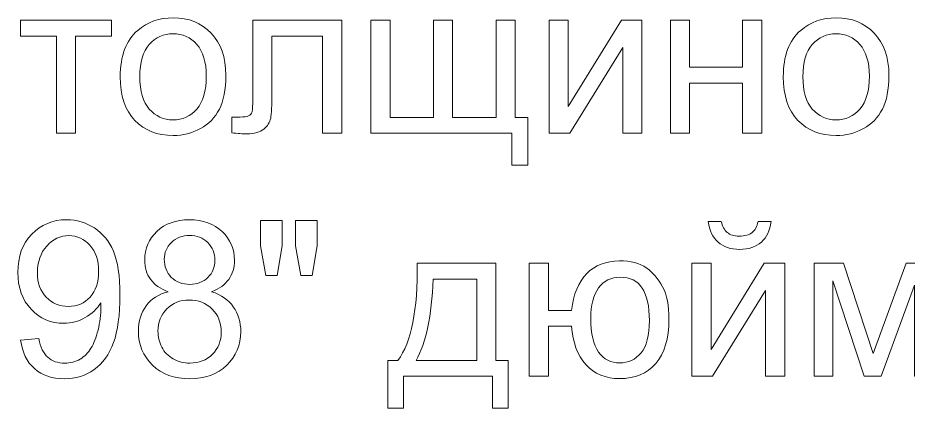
# Model space of a CAD drawing. Header units: millimetres. Extents: x -712 to 738, y -887 to 928.
# Drawn here: x 97.1 to 253.2, y 604.7 to 673 of the extents above; entities that cross this region are included whole.
import ezdxf

# ---------------------------------------------------------------- set-up
doc = ezdxf.new("R2010")
doc.units = ezdxf.units.MM
doc.header["$MEASUREMENT"] = 0
doc.layers.add('layer 1', color=7, linetype='Continuous')

msp = doc.modelspace()

# ---------------------------------------------------------------- linework, layer by layer
at = {"layer": 'layer 1', "color": 250, "lineweight": 9}
for points, knots in [([(115.0748, 662.7148), (115.0748, 666.3663), (116.0908, 669.0715), (118.1293, 670.8305), (118.1293, 670.8305), (119.8248, 672.2911), (121.9014, 673.0214), (124.3462, 673.0214), (124.3462, 673.0214), (127.0578, 673.0214), (129.2804, 672.1324), (131.0077, 670.3543), (131.0077, 670.3543), (132.7286, 668.5825), (133.5923, 666.125), (133.5923, 662.9943), (133.5923, 662.9943), (133.5923, 660.4541), (133.2113, 658.4601), (132.4492, 657.0059), (132.4492, 657.0059), (131.6872, 655.5517), (130.5759, 654.4213), (129.1153, 653.6148), (129.1153, 653.6148), (127.6611, 652.8083), (126.0672, 652.4083), (124.3462, 652.4083), (124.3462, 652.4083), (121.5775, 652.4083), (119.3422, 653.291), (117.6339, 655.0627), (117.6339, 655.0627), (115.9257, 656.8345), (115.0748, 659.3873), (115.0748, 662.7148)], [0, 0, 0, 0, 0.1, 0.1, 0.1, 0.1, 0.2, 0.2, 0.2, 0.2, 0.3, 0.3, 0.3, 0.3, 0.4, 0.4, 0.4, 0.4, 0.5, 0.5, 0.5, 0.5, 0.6, 0.6, 0.6, 0.6, 0.7, 0.7, 0.7, 0.7, 0.8, 0.8, 0.8, 0.8, 1, 1, 1, 1]), ([(231.3365, 662.7148), (231.3365, 666.3663), (232.3525, 669.0715), (234.391, 670.8305), (234.391, 670.8305), (236.0865, 672.2911), (238.1631, 673.0214), (240.6079, 673.0214), (240.6079, 673.0214), (243.3195, 673.0214), (245.5421, 672.1324), (247.2694, 670.3543), (247.2694, 670.3543), (248.9903, 668.5825), (249.854, 666.125), (249.854, 662.9943), (249.854, 662.9943), (249.854, 660.4541), (249.473, 658.4601), (248.7109, 657.0059), (248.7109, 657.0059), (247.9489, 655.5517), (246.8376, 654.4213), (245.377, 653.6148), (245.377, 653.6148), (243.9228, 652.8083), (242.3289, 652.4083), (240.6079, 652.4083), (240.6079, 652.4083), (237.8392, 652.4083), (235.6039, 653.291), (233.8956, 655.0627), (233.8956, 655.0627), (232.1874, 656.8345), (231.3365, 659.3873), (231.3365, 662.7148)], [0, 0, 0, 0, 0.1, 0.1, 0.1, 0.1, 0.2, 0.2, 0.2, 0.2, 0.3, 0.3, 0.3, 0.3, 0.4, 0.4, 0.4, 0.4, 0.5, 0.5, 0.5, 0.5, 0.6, 0.6, 0.6, 0.6, 0.7, 0.7, 0.7, 0.7, 0.8, 0.8, 0.8, 0.8, 1, 1, 1, 1]), ([(97.5542, 672.6023), (97.5542, 672.6023), (113.557, 672.6023), (113.557, 672.6023), (113.557, 672.6023), (113.557, 672.6023), (113.557, 669.8208), (113.557, 669.8208), (113.557, 669.8208), (113.557, 669.8208), (107.2321, 669.8208), (107.2321, 669.8208), (107.2321, 669.8208), (107.2321, 669.8208), (107.2321, 652.8274), (107.2321, 652.8274), (107.2321, 652.8274), (107.2321, 652.8274), (103.8792, 652.8274), (103.8792, 652.8274), (103.8792, 652.8274), (103.8792, 652.8274), (103.8792, 669.8208), (103.8792, 669.8208), (103.8792, 669.8208), (103.8792, 669.8208), (97.5542, 669.8208), (97.5542, 669.8208), (97.5542, 669.8208), (97.5542, 669.8208), (97.5542, 672.6023), (97.5542, 672.6023)], [0, 0, 0, 0, 0.11111111, 0.11111111, 0.11111111, 0.11111111, 0.22222222, 0.22222222, 0.22222222, 0.22222222, 0.33333333, 0.33333333, 0.33333333, 0.33333333, 0.44444444, 0.44444444, 0.44444444, 0.44444444, 0.55555556, 0.55555556, 0.55555556, 0.55555556, 0.66666667, 0.66666667, 0.66666667, 0.66666667, 0.77777778, 0.77777778, 0.77777778, 0.77777778, 1, 1, 1, 1]), ([(138.3233, 672.6023), (138.3233, 672.6023), (153.907, 672.6023), (153.907, 672.6023), (153.907, 672.6023), (153.907, 672.6023), (153.907, 652.8465), (153.907, 652.8465), (153.907, 652.8465), (153.907, 652.8465), (150.554, 652.8465), (150.554, 652.8465), (150.554, 652.8465), (150.554, 652.8465), (150.554, 669.8208), (150.554, 669.8208), (150.554, 669.8208), (150.554, 669.8208), (141.6763, 669.8208), (141.6763, 669.8208), (141.6763, 669.8208), (141.6763, 669.8208), (141.6763, 659.9842), (141.6763, 659.9842), (141.6763, 659.9842), (141.6763, 657.6917), (141.6001, 656.1804), (141.454, 655.4437), (141.454, 655.4437), (141.3016, 654.7134), (140.8952, 654.0784), (140.2284, 653.5323), (140.2284, 653.5323), (139.5553, 652.9862), (138.59, 652.7131), (137.3263, 652.7131), (137.3263, 652.7131), (136.5452, 652.7131), (135.6435, 652.7639), (134.6274, 652.8592), (134.6274, 652.8592), (134.6274, 652.8592), (134.6274, 655.6469), (134.6274, 655.6469), (134.6274, 655.6469), (134.6274, 655.6469), (136.0943, 655.6469), (136.0943, 655.6469), (136.0943, 655.6469), (136.7865, 655.6469), (137.2819, 655.7168), (137.5803, 655.8629), (137.5803, 655.8629), (137.8788, 656.0026), (138.0756, 656.2312), (138.1773, 656.5423), (138.1773, 656.5423), (138.2725, 656.8535), (138.3233, 657.8632), (138.3233, 659.5714), (138.3233, 659.5714), (138.3233, 659.5714), (138.3233, 672.6023), (138.3233, 672.6023)], [0, 0, 0, 0, 0.05882353, 0.05882353, 0.05882353, 0.05882353, 0.11764706, 0.11764706, 0.11764706, 0.11764706, 0.17647059, 0.17647059, 0.17647059, 0.17647059, 0.23529412, 0.23529412, 0.23529412, 0.23529412, 0.29411765, 0.29411765, 0.29411765, 0.29411765, 0.35294118, 0.35294118, 0.35294118, 0.35294118, 0.41176471, 0.41176471, 0.41176471, 0.41176471, 0.47058824, 0.47058824, 0.47058824, 0.47058824, 0.52941176, 0.52941176, 0.52941176, 0.52941176, 0.58823529, 0.58823529, 0.58823529, 0.58823529, 0.64705882, 0.64705882, 0.64705882, 0.64705882, 0.70588235, 0.70588235, 0.70588235, 0.70588235, 0.76470588, 0.76470588, 0.76470588, 0.76470588, 0.82352941, 0.82352941, 0.82352941, 0.82352941, 0.88235294, 0.88235294, 0.88235294, 0.88235294, 1, 1, 1, 1]), ([(159.0317, 672.6023), (159.0317, 672.6023), (162.3847, 672.6023), (162.3847, 672.6023), (162.3847, 672.6023), (162.3847, 672.6023), (162.3847, 655.5707), (162.3847, 655.5707), (162.3847, 655.5707), (162.3847, 655.5707), (170.0051, 655.5707), (170.0051, 655.5707), (170.0051, 655.5707), (170.0051, 655.5707), (170.0051, 672.6023), (170.0051, 672.6023), (170.0051, 672.6023), (170.0051, 672.6023), (173.358, 672.6023), (173.358, 672.6023), (173.358, 672.6023), (173.358, 672.6023), (173.358, 655.5707), (173.358, 655.5707), (173.358, 655.5707), (173.358, 655.5707), (180.9784, 655.5707), (180.9784, 655.5707), (180.9784, 655.5707), (180.9784, 655.5707), (180.9784, 672.6023), (180.9784, 672.6023), (180.9784, 672.6023), (180.9784, 672.6023), (184.3314, 672.6023), (184.3314, 672.6023), (184.3314, 672.6023), (184.3314, 672.6023), (184.3314, 655.5707), (184.3314, 655.5707), (184.3314, 655.5707), (184.3314, 655.5707), (186.5413, 655.5707), (186.5413, 655.5707), (186.5413, 655.5707), (186.5413, 655.5707), (186.5413, 647.2264), (186.5413, 647.2264), (186.5413, 647.2264), (186.5413, 647.2264), (183.7599, 647.2264), (183.7599, 647.2264), (183.7599, 647.2264), (183.7599, 647.2264), (183.7599, 652.8274), (183.7599, 652.8274), (183.7599, 652.8274), (183.7599, 652.8274), (159.0317, 652.8274), (159.0317, 652.8274), (159.0317, 652.8274), (159.0317, 652.8274), (159.0317, 672.6023), (159.0317, 672.6023)], [0, 0, 0, 0, 0.05882353, 0.05882353, 0.05882353, 0.05882353, 0.11764706, 0.11764706, 0.11764706, 0.11764706, 0.17647059, 0.17647059, 0.17647059, 0.17647059, 0.23529412, 0.23529412, 0.23529412, 0.23529412, 0.29411765, 0.29411765, 0.29411765, 0.29411765, 0.35294118, 0.35294118, 0.35294118, 0.35294118, 0.41176471, 0.41176471, 0.41176471, 0.41176471, 0.47058824, 0.47058824, 0.47058824, 0.47058824, 0.52941176, 0.52941176, 0.52941176, 0.52941176, 0.58823529, 0.58823529, 0.58823529, 0.58823529, 0.64705882, 0.64705882, 0.64705882, 0.64705882, 0.70588235, 0.70588235, 0.70588235, 0.70588235, 0.76470588, 0.76470588, 0.76470588, 0.76470588, 0.82352941, 0.82352941, 0.82352941, 0.82352941, 0.88235294, 0.88235294, 0.88235294, 0.88235294, 1, 1, 1, 1]), ([(190.2689, 672.6023), (190.2689, 672.6023), (193.6219, 672.6023), (193.6219, 672.6023), (193.6219, 672.6023), (193.6219, 672.6023), (193.6219, 657.5203), (193.6219, 657.5203), (193.6219, 657.5203), (193.6219, 657.5203), (202.9378, 672.6023), (202.9378, 672.6023), (202.9378, 672.6023), (202.9378, 672.6023), (206.5384, 672.6023), (206.5384, 672.6023), (206.5384, 672.6023), (206.5384, 672.6023), (206.5384, 652.8274), (206.5384, 652.8274), (206.5384, 652.8274), (206.5384, 652.8274), (203.1855, 652.8274), (203.1855, 652.8274), (203.1855, 652.8274), (203.1855, 652.8274), (203.1855, 667.8141), (203.1855, 667.8141), (203.1855, 667.8141), (203.1855, 667.8141), (193.8823, 652.8274), (193.8823, 652.8274), (193.8823, 652.8274), (193.8823, 652.8274), (190.2689, 652.8274), (190.2689, 652.8274), (190.2689, 652.8274), (190.2689, 652.8274), (190.2689, 672.6023), (190.2689, 672.6023)], [0, 0, 0, 0, 0.09090909, 0.09090909, 0.09090909, 0.09090909, 0.18181818, 0.18181818, 0.18181818, 0.18181818, 0.27272727, 0.27272727, 0.27272727, 0.27272727, 0.36363636, 0.36363636, 0.36363636, 0.36363636, 0.45454545, 0.45454545, 0.45454545, 0.45454545, 0.54545455, 0.54545455, 0.54545455, 0.54545455, 0.63636364, 0.63636364, 0.63636364, 0.63636364, 0.72727273, 0.72727273, 0.72727273, 0.72727273, 0.81818182, 0.81818182, 0.81818182, 0.81818182, 1, 1, 1, 1]), ([(211.5552, 672.6023), (211.5552, 672.6023), (214.9082, 672.6023), (214.9082, 672.6023), (214.9082, 672.6023), (214.9082, 672.6023), (214.9082, 664.3723), (214.9082, 664.3723), (214.9082, 664.3723), (214.9082, 664.3723), (224.2051, 664.3723), (224.2051, 664.3723), (224.2051, 664.3723), (224.2051, 664.3723), (224.2051, 672.6023), (224.2051, 672.6023), (224.2051, 672.6023), (224.2051, 672.6023), (227.558, 672.6023), (227.558, 672.6023), (227.558, 672.6023), (227.558, 672.6023), (227.558, 652.8274), (227.558, 652.8274), (227.558, 652.8274), (227.558, 652.8274), (224.2051, 652.8274), (224.2051, 652.8274), (224.2051, 652.8274), (224.2051, 652.8274), (224.2051, 661.5908), (224.2051, 661.5908), (224.2051, 661.5908), (224.2051, 661.5908), (214.9082, 661.5908), (214.9082, 661.5908), (214.9082, 661.5908), (214.9082, 661.5908), (214.9082, 652.8274), (214.9082, 652.8274), (214.9082, 652.8274), (214.9082, 652.8274), (211.5552, 652.8274), (211.5552, 652.8274), (211.5552, 652.8274), (211.5552, 652.8274), (211.5552, 672.6023), (211.5552, 672.6023)], [0, 0, 0, 0, 0.07692308, 0.07692308, 0.07692308, 0.07692308, 0.15384615, 0.15384615, 0.15384615, 0.15384615, 0.23076923, 0.23076923, 0.23076923, 0.23076923, 0.30769231, 0.30769231, 0.30769231, 0.30769231, 0.38461538, 0.38461538, 0.38461538, 0.38461538, 0.46153846, 0.46153846, 0.46153846, 0.46153846, 0.53846154, 0.53846154, 0.53846154, 0.53846154, 0.61538462, 0.61538462, 0.61538462, 0.61538462, 0.69230769, 0.69230769, 0.69230769, 0.69230769, 0.76923077, 0.76923077, 0.76923077, 0.76923077, 0.84615385, 0.84615385, 0.84615385, 0.84615385, 1, 1, 1, 1]), ([(118.5039, 662.7085), (118.5039, 660.1811), (119.0564, 658.2887), (120.1614, 657.0377), (120.1614, 657.0377), (121.2727, 655.7803), (122.6634, 655.1516), (124.3462, 655.1516), (124.3462, 655.1516), (126.01, 655.1516), (127.3944, 655.7803), (128.5057, 657.044), (128.5057, 657.044), (129.6106, 658.3077), (130.1631, 660.2319), (130.1631, 662.8164), (130.1631, 662.8164), (130.1631, 665.255), (129.6043, 667.1029), (128.493, 668.3539), (128.493, 668.3539), (127.3817, 669.6113), (125.9973, 670.24), (124.3462, 670.24), (124.3462, 670.24), (122.6634, 670.24), (121.2727, 669.6176), (120.1614, 668.3666), (120.1614, 668.3666), (119.0564, 667.1156), (118.5039, 665.2296), (118.5039, 662.7085)], [0, 0, 0, 0, 0.11111111, 0.11111111, 0.11111111, 0.11111111, 0.22222222, 0.22222222, 0.22222222, 0.22222222, 0.33333333, 0.33333333, 0.33333333, 0.33333333, 0.44444444, 0.44444444, 0.44444444, 0.44444444, 0.55555556, 0.55555556, 0.55555556, 0.55555556, 0.66666667, 0.66666667, 0.66666667, 0.66666667, 0.77777778, 0.77777778, 0.77777778, 0.77777778, 1, 1, 1, 1]), ([(234.7656, 662.7085), (234.7656, 660.1811), (235.3181, 658.2887), (236.4231, 657.0377), (236.4231, 657.0377), (237.5344, 655.7803), (238.9251, 655.1516), (240.6079, 655.1516), (240.6079, 655.1516), (242.2717, 655.1516), (243.6561, 655.7803), (244.7674, 657.044), (244.7674, 657.044), (245.8723, 658.3077), (246.4248, 660.2319), (246.4248, 662.8164), (246.4248, 662.8164), (246.4248, 665.255), (245.866, 667.1029), (244.7547, 668.3539), (244.7547, 668.3539), (243.6434, 669.6113), (242.259, 670.24), (240.6079, 670.24), (240.6079, 670.24), (238.9251, 670.24), (237.5344, 669.6176), (236.4231, 668.3666), (236.4231, 668.3666), (235.3181, 667.1156), (234.7656, 665.2296), (234.7656, 662.7085)], [0, 0, 0, 0, 0.11111111, 0.11111111, 0.11111111, 0.11111111, 0.22222222, 0.22222222, 0.22222222, 0.22222222, 0.33333333, 0.33333333, 0.33333333, 0.33333333, 0.44444444, 0.44444444, 0.44444444, 0.44444444, 0.55555556, 0.55555556, 0.55555556, 0.55555556, 0.66666667, 0.66666667, 0.66666667, 0.66666667, 0.77777778, 0.77777778, 0.77777778, 0.77777778, 1, 1, 1, 1]), ([(97.605, 616.5861), (97.605, 616.5861), (100.8056, 616.8528), (100.8056, 616.8528), (100.8056, 616.8528), (101.0786, 615.3415), (101.5994, 614.2492), (102.3677, 613.5697), (102.3677, 613.5697), (103.1361, 612.8902), (104.1204, 612.5473), (105.327, 612.5473), (105.327, 612.5473), (106.3557, 612.5473), (107.2575, 612.7823), (108.0386, 613.2585), (108.0386, 613.2585), (108.8197, 613.7285), (109.4547, 614.3572), (109.9437, 615.1509), (109.9437, 615.1509), (110.4326, 615.9384), (110.8454, 617.0052), (111.182, 618.3452), (111.182, 618.3452), (111.5185, 619.6851), (111.6837, 621.0504), (111.6837, 622.4411), (111.6837, 622.4411), (111.6837, 622.5872), (111.6773, 622.8158), (111.6646, 623.1142), (111.6646, 623.1142), (110.9978, 622.0474), (110.0834, 621.1774), (108.9276, 620.517), (108.9276, 620.517), (107.7719, 619.8502), (106.5145, 619.52), (105.1682, 619.52), (105.1682, 619.52), (102.9139, 619.52), (101.0088, 620.3392), (99.4466, 621.9775), (99.4466, 621.9775), (97.8908, 623.6096), (97.1097, 625.7687), (97.1097, 628.4485), (97.1097, 628.4485), (97.1097, 631.2172), (97.9225, 633.4399), (99.5546, 635.129), (99.5546, 635.129), (101.1802, 636.8119), (103.2187, 637.6565), (105.6763, 637.6565), (105.6763, 637.6565), (107.4416, 637.6565), (109.061, 637.1802), (110.5342, 636.2213), (110.5342, 636.2213), (112.0012, 635.2687), (113.1125, 633.9098), (113.8745, 632.138), (113.8745, 632.138), (114.6366, 630.3727), (115.0176, 627.8135), (115.0176, 624.4669), (115.0176, 624.4669), (115.0176, 620.9805), (114.6429, 618.2054), (113.8872, 616.1416), (113.8872, 616.1416), (113.1315, 614.0714), (112.0012, 612.5029), (110.5088, 611.4233), (110.5088, 611.4233), (109.0165, 610.3438), (107.2702, 609.804), (105.2635, 609.804), (105.2635, 609.804), (103.1298, 609.804), (101.3898, 610.3946), (100.0372, 611.5821), (100.0372, 611.5821), (98.6909, 612.7696), (97.8781, 614.4397), (97.605, 616.5861)], [0, 0, 0, 0, 0.04347826, 0.04347826, 0.04347826, 0.04347826, 0.08695652, 0.08695652, 0.08695652, 0.08695652, 0.13043478, 0.13043478, 0.13043478, 0.13043478, 0.17391304, 0.17391304, 0.17391304, 0.17391304, 0.2173913, 0.2173913, 0.2173913, 0.2173913, 0.26086957, 0.26086957, 0.26086957, 0.26086957, 0.30434783, 0.30434783, 0.30434783, 0.30434783, 0.34782609, 0.34782609, 0.34782609, 0.34782609, 0.39130435, 0.39130435, 0.39130435, 0.39130435, 0.43478261, 0.43478261, 0.43478261, 0.43478261, 0.47826087, 0.47826087, 0.47826087, 0.47826087, 0.52173913, 0.52173913, 0.52173913, 0.52173913, 0.56521739, 0.56521739, 0.56521739, 0.56521739, 0.60869565, 0.60869565, 0.60869565, 0.60869565, 0.65217391, 0.65217391, 0.65217391, 0.65217391, 0.69565217, 0.69565217, 0.69565217, 0.69565217, 0.73913043, 0.73913043, 0.73913043, 0.73913043, 0.7826087, 0.7826087, 0.7826087, 0.7826087, 0.82608696, 0.82608696, 0.82608696, 0.82608696, 0.86956522, 0.86956522, 0.86956522, 0.86956522, 0.91304348, 0.91304348, 0.91304348, 0.91304348, 1, 1, 1, 1]), ([(123.4635, 625.0511), (122.0728, 625.5591), (121.044, 626.2894), (120.3709, 627.2292), (120.3709, 627.2292), (119.7041, 628.1754), (119.3675, 629.3058), (119.3675, 630.6203), (119.3675, 630.6203), (119.3675, 632.608), (120.0788, 634.2717), (121.5012, 635.6244), (121.5012, 635.6244), (122.9301, 636.977), (124.8225, 637.6565), (127.1911, 637.6565), (127.1911, 637.6565), (129.5661, 637.6565), (131.4839, 636.9643), (132.9318, 635.5799), (132.9318, 635.5799), (134.3797, 634.1955), (135.1036, 632.5127), (135.1036, 630.5251), (135.1036, 630.5251), (135.1036, 629.2613), (134.7734, 628.1564), (134.113, 627.2229), (134.113, 627.2229), (133.4525, 626.283), (132.4492, 625.5591), (131.0966, 625.0511), (131.0966, 625.0511), (132.7667, 624.505), (134.0304, 623.6286), (134.9004, 622.4094), (134.9004, 622.4094), (135.7704, 621.1964), (136.2086, 619.7486), (136.2086, 618.0594), (136.2086, 618.0594), (136.2086, 615.7288), (135.383, 613.7729), (133.7383, 612.1853), (133.7383, 612.1853), (132.0872, 610.5978), (129.9218, 609.804), (127.2356, 609.804), (127.2356, 609.804), (124.5494, 609.804), (122.3839, 610.5978), (120.7329, 612.1917), (120.7329, 612.1917), (119.0881, 613.7856), (118.2626, 615.7733), (118.2626, 618.1546), (118.2626, 618.1546), (118.2626, 619.9264), (118.7135, 621.4124), (119.6152, 622.6062), (119.6152, 622.6062), (120.5169, 623.8064), (121.7997, 624.6193), (123.4635, 625.0511)], [0, 0, 0, 0, 0.05882353, 0.05882353, 0.05882353, 0.05882353, 0.11764706, 0.11764706, 0.11764706, 0.11764706, 0.17647059, 0.17647059, 0.17647059, 0.17647059, 0.23529412, 0.23529412, 0.23529412, 0.23529412, 0.29411765, 0.29411765, 0.29411765, 0.29411765, 0.35294118, 0.35294118, 0.35294118, 0.35294118, 0.41176471, 0.41176471, 0.41176471, 0.41176471, 0.47058824, 0.47058824, 0.47058824, 0.47058824, 0.52941176, 0.52941176, 0.52941176, 0.52941176, 0.58823529, 0.58823529, 0.58823529, 0.58823529, 0.64705882, 0.64705882, 0.64705882, 0.64705882, 0.70588235, 0.70588235, 0.70588235, 0.70588235, 0.76470588, 0.76470588, 0.76470588, 0.76470588, 0.82352941, 0.82352941, 0.82352941, 0.82352941, 0.88235294, 0.88235294, 0.88235294, 0.88235294, 1, 1, 1, 1]), ([(140.5712, 627.9024), (140.5712, 627.9024), (139.6441, 633.0842), (139.6441, 633.0842), (139.6441, 633.0842), (139.6441, 633.0842), (139.6441, 637.5422), (139.6441, 637.5422), (139.6441, 637.5422), (139.6441, 637.5422), (143.4543, 637.5422), (143.4543, 637.5422), (143.4543, 637.5422), (143.4543, 637.5422), (143.4543, 633.0842), (143.4543, 633.0842), (143.4543, 633.0842), (143.4543, 633.0842), (142.616, 627.9024), (142.616, 627.9024), (142.616, 627.9024), (142.616, 627.9024), (140.5712, 627.9024), (140.5712, 627.9024)], [0, 0, 0, 0, 0.14285714, 0.14285714, 0.14285714, 0.14285714, 0.28571429, 0.28571429, 0.28571429, 0.28571429, 0.42857143, 0.42857143, 0.42857143, 0.42857143, 0.57142857, 0.57142857, 0.57142857, 0.57142857, 0.71428571, 0.71428571, 0.71428571, 0.71428571, 1, 1, 1, 1]), ([(146.7247, 627.9024), (146.7247, 627.9024), (145.8166, 633.0842), (145.8166, 633.0842), (145.8166, 633.0842), (145.8166, 633.0842), (145.8166, 637.5422), (145.8166, 637.5422), (145.8166, 637.5422), (145.8166, 637.5422), (149.6268, 637.5422), (149.6268, 637.5422), (149.6268, 637.5422), (149.6268, 637.5422), (149.6268, 633.0842), (149.6268, 633.0842), (149.6268, 633.0842), (149.6268, 633.0842), (148.7314, 627.9024), (148.7314, 627.9024), (148.7314, 627.9024), (148.7314, 627.9024), (146.7247, 627.9024), (146.7247, 627.9024)], [0, 0, 0, 0, 0.14285714, 0.14285714, 0.14285714, 0.14285714, 0.28571429, 0.28571429, 0.28571429, 0.28571429, 0.42857143, 0.42857143, 0.42857143, 0.42857143, 0.57142857, 0.57142857, 0.57142857, 0.57142857, 0.71428571, 0.71428571, 0.71428571, 0.71428571, 1, 1, 1, 1]), ([(226.9102, 637.3517), (226.9102, 637.3517), (229.1963, 637.3517), (229.1963, 637.3517), (229.1963, 637.3517), (229.0122, 635.7831), (228.4406, 634.5766), (227.4881, 633.7383), (227.4881, 633.7383), (226.5355, 632.8937), (225.2718, 632.4746), (223.6906, 632.4746), (223.6906, 632.4746), (222.103, 632.4746), (220.833, 632.8937), (219.8868, 633.7256), (219.8868, 633.7256), (218.9406, 634.5639), (218.369, 635.7704), (218.1849, 637.3517), (218.1849, 637.3517), (218.1849, 637.3517), (220.471, 637.3517), (220.471, 637.3517), (220.471, 637.3517), (220.6424, 636.4944), (220.9917, 635.853), (221.5061, 635.4339), (221.5061, 635.4339), (222.0205, 635.0084), (222.719, 634.7988), (223.589, 634.7988), (223.589, 634.7988), (224.5987, 634.7988), (225.3607, 635.002), (225.8751, 635.4148), (225.8751, 635.4148), (226.3895, 635.8212), (226.7387, 636.469), (226.9102, 637.3517)], [0, 0, 0, 0, 0.09090909, 0.09090909, 0.09090909, 0.09090909, 0.18181818, 0.18181818, 0.18181818, 0.18181818, 0.27272727, 0.27272727, 0.27272727, 0.27272727, 0.36363636, 0.36363636, 0.36363636, 0.36363636, 0.45454545, 0.45454545, 0.45454545, 0.45454545, 0.54545455, 0.54545455, 0.54545455, 0.54545455, 0.63636364, 0.63636364, 0.63636364, 0.63636364, 0.72727273, 0.72727273, 0.72727273, 0.72727273, 0.81818182, 0.81818182, 0.81818182, 0.81818182, 1, 1, 1, 1]), ([(111.2836, 628.62), (111.2836, 630.5378), (110.7756, 632.0618), (109.7595, 633.1858), (109.7595, 633.1858), (108.7498, 634.3099), (107.5178, 634.875), (106.07, 634.875), (106.07, 634.875), (104.5713, 634.875), (103.2758, 634.2717), (102.1836, 633.0588), (102.1836, 633.0588), (101.085, 631.8459), (100.5389, 630.271), (100.5389, 628.3406), (100.5389, 628.3406), (100.5389, 626.6069), (101.0596, 625.1971), (102.0947, 624.1176), (102.0947, 624.1176), (103.1361, 623.0317), (104.4316, 622.4919), (105.9747, 622.4919), (105.9747, 622.4919), (107.5242, 622.4919), (108.7943, 623.0317), (109.7913, 624.1176), (109.7913, 624.1176), (110.7883, 625.1971), (111.2836, 626.7022), (111.2836, 628.62)], [0, 0, 0, 0, 0.11111111, 0.11111111, 0.11111111, 0.11111111, 0.22222222, 0.22222222, 0.22222222, 0.22222222, 0.33333333, 0.33333333, 0.33333333, 0.33333333, 0.44444444, 0.44444444, 0.44444444, 0.44444444, 0.55555556, 0.55555556, 0.55555556, 0.55555556, 0.66666667, 0.66666667, 0.66666667, 0.66666667, 0.77777778, 0.77777778, 0.77777778, 0.77777778, 1, 1, 1, 1]), ([(122.7967, 630.741), (122.7967, 629.4455), (123.2095, 628.3914), (124.0287, 627.5722), (124.0287, 627.5722), (124.8542, 626.753), (125.9338, 626.3402), (127.2737, 626.3402), (127.2737, 626.3402), (128.5755, 626.3402), (129.6296, 626.7466), (130.4488, 627.5595), (130.4488, 627.5595), (131.268, 628.3723), (131.6744, 629.3693), (131.6744, 630.5505), (131.6744, 630.5505), (131.6744, 631.7824), (131.2553, 632.8175), (130.4107, 633.6558), (130.4107, 633.6558), (129.5725, 634.494), (128.512, 634.9131), (127.2356, 634.9131), (127.2356, 634.9131), (125.9465, 634.9131), (124.886, 634.5004), (124.0477, 633.6812), (124.0477, 633.6812), (123.2158, 632.862), (122.7967, 631.884), (122.7967, 630.741)], [0, 0, 0, 0, 0.11111111, 0.11111111, 0.11111111, 0.11111111, 0.22222222, 0.22222222, 0.22222222, 0.22222222, 0.33333333, 0.33333333, 0.33333333, 0.33333333, 0.44444444, 0.44444444, 0.44444444, 0.44444444, 0.55555556, 0.55555556, 0.55555556, 0.55555556, 0.66666667, 0.66666667, 0.66666667, 0.66666667, 0.77777778, 0.77777778, 0.77777778, 0.77777778, 1, 1, 1, 1]), ([(167.1474, 630.0361), (167.1474, 630.0361), (180.9402, 630.0361), (180.9402, 630.0361), (180.9402, 630.0361), (180.9402, 630.0361), (180.9402, 613.0045), (180.9402, 613.0045), (180.9402, 613.0045), (180.9402, 613.0045), (183.074, 613.0045), (183.074, 613.0045), (183.074, 613.0045), (183.074, 613.0045), (183.074, 604.6602), (183.074, 604.6602), (183.074, 604.6602), (183.074, 604.6602), (180.3306, 604.6602), (180.3306, 604.6602), (180.3306, 604.6602), (180.3306, 604.6602), (180.3306, 610.2612), (180.3306, 610.2612), (180.3306, 610.2612), (180.3306, 610.2612), (164.7469, 610.2612), (164.7469, 610.2612), (164.7469, 610.2612), (164.7469, 610.2612), (164.7469, 604.6602), (164.7469, 604.6602), (164.7469, 604.6602), (164.7469, 604.6602), (162.0036, 604.6602), (162.0036, 604.6602), (162.0036, 604.6602), (162.0036, 604.6602), (162.0036, 613.0045), (162.0036, 613.0045), (162.0036, 613.0045), (162.0036, 613.0045), (163.7563, 613.0045), (163.7563, 613.0045), (163.7563, 613.0045), (166.1186, 616.2114), (167.249, 621.8886), (167.1474, 630.0361)], [0, 0, 0, 0, 0.07692308, 0.07692308, 0.07692308, 0.07692308, 0.15384615, 0.15384615, 0.15384615, 0.15384615, 0.23076923, 0.23076923, 0.23076923, 0.23076923, 0.30769231, 0.30769231, 0.30769231, 0.30769231, 0.38461538, 0.38461538, 0.38461538, 0.38461538, 0.46153846, 0.46153846, 0.46153846, 0.46153846, 0.53846154, 0.53846154, 0.53846154, 0.53846154, 0.61538462, 0.61538462, 0.61538462, 0.61538462, 0.69230769, 0.69230769, 0.69230769, 0.69230769, 0.76923077, 0.76923077, 0.76923077, 0.76923077, 0.84615385, 0.84615385, 0.84615385, 0.84615385, 1, 1, 1, 1]), ([(186.7889, 630.0361), (186.7889, 630.0361), (190.1419, 630.0361), (190.1419, 630.0361), (190.1419, 630.0361), (190.1419, 630.0361), (190.1419, 621.768), (190.1419, 621.768), (190.1419, 621.768), (190.1419, 621.768), (194.2188, 621.768), (194.2188, 621.768), (194.2188, 621.768), (194.5173, 624.5875), (195.4, 626.7403), (196.8669, 628.2262), (196.8669, 628.2262), (198.3402, 629.7122), (200.2452, 630.4552), (202.5885, 630.4552), (202.5885, 630.4552), (204.5825, 630.4552), (206.1574, 630.0551), (207.3068, 629.2486), (207.3068, 629.2486), (208.4626, 628.4422), (209.4151, 627.3372), (210.1644, 625.9211), (210.1644, 625.9211), (210.9138, 624.5113), (211.2885, 622.6126), (211.2885, 620.2248), (211.2885, 620.2248), (211.2885, 616.8211), (210.5137, 614.2365), (208.9642, 612.4775), (208.9642, 612.4775), (207.4148, 610.7184), (205.3128, 609.8421), (202.6584, 609.8421), (202.6584, 609.8421), (200.1944, 609.8421), (198.2195, 610.6613), (196.7272, 612.2933), (196.7272, 612.2933), (195.2412, 613.9317), (194.403, 616.1733), (194.2188, 619.0246), (194.2188, 619.0246), (194.2188, 619.0246), (190.1419, 619.0246), (190.1419, 619.0246), (190.1419, 619.0246), (190.1419, 619.0246), (190.1419, 610.2612), (190.1419, 610.2612), (190.1419, 610.2612), (190.1419, 610.2612), (186.7889, 610.2612), (186.7889, 610.2612), (186.7889, 610.2612), (186.7889, 610.2612), (186.7889, 630.0361), (186.7889, 630.0361)], [0, 0, 0, 0, 0.05882353, 0.05882353, 0.05882353, 0.05882353, 0.11764706, 0.11764706, 0.11764706, 0.11764706, 0.17647059, 0.17647059, 0.17647059, 0.17647059, 0.23529412, 0.23529412, 0.23529412, 0.23529412, 0.29411765, 0.29411765, 0.29411765, 0.29411765, 0.35294118, 0.35294118, 0.35294118, 0.35294118, 0.41176471, 0.41176471, 0.41176471, 0.41176471, 0.47058824, 0.47058824, 0.47058824, 0.47058824, 0.52941176, 0.52941176, 0.52941176, 0.52941176, 0.58823529, 0.58823529, 0.58823529, 0.58823529, 0.64705882, 0.64705882, 0.64705882, 0.64705882, 0.70588235, 0.70588235, 0.70588235, 0.70588235, 0.76470588, 0.76470588, 0.76470588, 0.76470588, 0.82352941, 0.82352941, 0.82352941, 0.82352941, 0.88235294, 0.88235294, 0.88235294, 0.88235294, 1, 1, 1, 1]), ([(215.3272, 630.0361), (215.3272, 630.0361), (218.6802, 630.0361), (218.6802, 630.0361), (218.6802, 630.0361), (218.6802, 630.0361), (218.6802, 614.9541), (218.6802, 614.9541), (218.6802, 614.9541), (218.6802, 614.9541), (227.9961, 630.0361), (227.9961, 630.0361), (227.9961, 630.0361), (227.9961, 630.0361), (231.5967, 630.0361), (231.5967, 630.0361), (231.5967, 630.0361), (231.5967, 630.0361), (231.5967, 610.2612), (231.5967, 610.2612), (231.5967, 610.2612), (231.5967, 610.2612), (228.2438, 610.2612), (228.2438, 610.2612), (228.2438, 610.2612), (228.2438, 610.2612), (228.2438, 625.2479), (228.2438, 625.2479), (228.2438, 625.2479), (228.2438, 625.2479), (218.9406, 610.2612), (218.9406, 610.2612), (218.9406, 610.2612), (218.9406, 610.2612), (215.3272, 610.2612), (215.3272, 610.2612), (215.3272, 610.2612), (215.3272, 610.2612), (215.3272, 630.0361), (215.3272, 630.0361)], [0, 0, 0, 0, 0.09090909, 0.09090909, 0.09090909, 0.09090909, 0.18181818, 0.18181818, 0.18181818, 0.18181818, 0.27272727, 0.27272727, 0.27272727, 0.27272727, 0.36363636, 0.36363636, 0.36363636, 0.36363636, 0.45454545, 0.45454545, 0.45454545, 0.45454545, 0.54545455, 0.54545455, 0.54545455, 0.54545455, 0.63636364, 0.63636364, 0.63636364, 0.63636364, 0.72727273, 0.72727273, 0.72727273, 0.72727273, 0.81818182, 0.81818182, 0.81818182, 0.81818182, 1, 1, 1, 1]), ([(236.7278, 630.0361), (236.7278, 630.0361), (241.8843, 630.0361), (241.8843, 630.0361), (241.8843, 630.0361), (241.8843, 630.0361), (247.1106, 614.2111), (247.1106, 614.2111), (247.1106, 614.2111), (247.1106, 614.2111), (252.8957, 630.0361), (252.8957, 630.0361), (252.8957, 630.0361), (252.8957, 630.0361), (257.6839, 630.0361), (257.6839, 630.0361), (257.6839, 630.0361), (257.6839, 630.0361), (257.6839, 610.2612), (257.6839, 610.2612), (257.6839, 610.2612), (257.6839, 610.2612), (254.3309, 610.2612), (254.3309, 610.2612), (254.3309, 610.2612), (254.3309, 610.2612), (254.3309, 626.1814), (254.3309, 626.1814), (254.3309, 626.1814), (254.3309, 626.1814), (248.5077, 610.2612), (248.5077, 610.2612), (248.5077, 610.2612), (248.5077, 610.2612), (245.5103, 610.2612), (245.5103, 610.2612), (245.5103, 610.2612), (245.5103, 610.2612), (240.0046, 626.9435), (240.0046, 626.9435), (240.0046, 626.9435), (240.0046, 626.9435), (240.0046, 610.2612), (240.0046, 610.2612), (240.0046, 610.2612), (240.0046, 610.2612), (236.7278, 610.2612), (236.7278, 610.2612), (236.7278, 610.2612), (236.7278, 610.2612), (236.7278, 630.0361), (236.7278, 630.0361)], [0, 0, 0, 0, 0.07142857, 0.07142857, 0.07142857, 0.07142857, 0.14285714, 0.14285714, 0.14285714, 0.14285714, 0.21428571, 0.21428571, 0.21428571, 0.21428571, 0.28571429, 0.28571429, 0.28571429, 0.28571429, 0.35714286, 0.35714286, 0.35714286, 0.35714286, 0.42857143, 0.42857143, 0.42857143, 0.42857143, 0.5, 0.5, 0.5, 0.5, 0.57142857, 0.57142857, 0.57142857, 0.57142857, 0.64285714, 0.64285714, 0.64285714, 0.64285714, 0.71428571, 0.71428571, 0.71428571, 0.71428571, 0.78571429, 0.78571429, 0.78571429, 0.78571429, 0.85714286, 0.85714286, 0.85714286, 0.85714286, 1, 1, 1, 1]), ([(169.9288, 627.2546), (169.6811, 620.8345), (168.6905, 616.0844), (166.9568, 613.0045), (166.9568, 613.0045), (166.9568, 613.0045), (177.5873, 613.0045), (177.5873, 613.0045), (177.5873, 613.0045), (177.5873, 613.0045), (177.5873, 627.2546), (177.5873, 627.2546), (177.5873, 627.2546), (177.5873, 627.2546), (169.9288, 627.2546), (169.9288, 627.2546)], [0, 0, 0, 0, 0.2, 0.2, 0.2, 0.2, 0.4, 0.4, 0.4, 0.4, 0.6, 0.6, 0.6, 0.6, 1, 1, 1, 1]), ([(202.7727, 627.5976), (201.1343, 627.5976), (199.8579, 626.9689), (198.9434, 625.7115), (198.9434, 625.7115), (198.029, 624.4605), (197.5718, 622.7015), (197.5718, 620.4344), (197.5718, 620.4344), (197.5718, 617.7228), (198.029, 615.7415), (198.9498, 614.4778), (198.9498, 614.4778), (199.8706, 613.2141), (201.1025, 612.5854), (202.6393, 612.5854), (202.6393, 612.5854), (204.1697, 612.5854), (205.4208, 613.1696), (206.3987, 614.3381), (206.3987, 614.3381), (207.3703, 615.5066), (207.8593, 617.3926), (207.8593, 619.9899), (207.8593, 619.9899), (207.8593, 622.5237), (207.4338, 624.4288), (206.5892, 625.6925), (206.5892, 625.6925), (205.7446, 626.9625), (204.4746, 627.5976), (202.7727, 627.5976)], [0, 0, 0, 0, 0.11111111, 0.11111111, 0.11111111, 0.11111111, 0.22222222, 0.22222222, 0.22222222, 0.22222222, 0.33333333, 0.33333333, 0.33333333, 0.33333333, 0.44444444, 0.44444444, 0.44444444, 0.44444444, 0.55555556, 0.55555556, 0.55555556, 0.55555556, 0.66666667, 0.66666667, 0.66666667, 0.66666667, 0.77777778, 0.77777778, 0.77777778, 0.77777778, 1, 1, 1, 1]), ([(121.6917, 618.1292), (121.6917, 617.1703), (121.914, 616.2495), (122.3585, 615.3542), (122.3585, 615.3542), (122.8031, 614.4651), (123.4762, 613.7729), (124.3779, 613.284), (124.3779, 613.284), (125.2733, 612.795), (126.2386, 612.5473), (127.261, 612.5473), (127.261, 612.5473), (128.874, 612.5473), (130.1948, 613.0617), (131.2299, 614.0904), (131.2299, 614.0904), (132.265, 615.1192), (132.7794, 616.4274), (132.7794, 618.0149), (132.7794, 618.0149), (132.7794, 619.6279), (132.246, 620.9615), (131.1855, 622.0156), (131.1855, 622.0156), (130.1186, 623.0698), (128.7724, 623.5969), (127.153, 623.5969), (127.153, 623.5969), (125.5654, 623.5969), (124.2636, 623.0761), (123.2349, 622.0347), (123.2349, 622.0347), (122.2061, 620.9932), (121.6917, 619.6914), (121.6917, 618.1292)], [0, 0, 0, 0, 0.1, 0.1, 0.1, 0.1, 0.2, 0.2, 0.2, 0.2, 0.3, 0.3, 0.3, 0.3, 0.4, 0.4, 0.4, 0.4, 0.5, 0.5, 0.5, 0.5, 0.6, 0.6, 0.6, 0.6, 0.7, 0.7, 0.7, 0.7, 0.8, 0.8, 0.8, 0.8, 1, 1, 1, 1])]:
    msp.add_open_spline(points, degree=3, knots=knots, dxfattribs=at)

doc.saveas('drawing.dxf')
